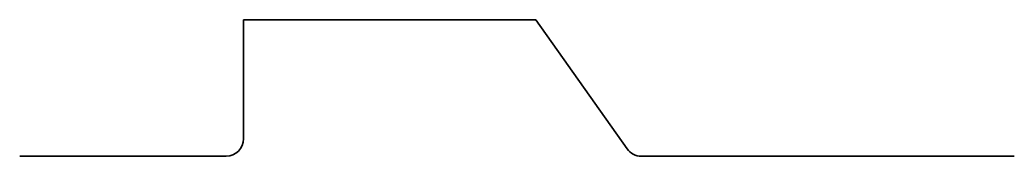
# Model space of a CAD drawing. Header units: millimetres. Extents: x -40 to 0, y 0 to 5.5.
import ezdxf

# ---------------------------------------------------------------- set-up
doc = ezdxf.new("R2010")
doc.units = ezdxf.units.MM
doc.layers.add('粗实线层', color=7, linetype='Continuous', lineweight=35)

msp = doc.modelspace()

# ---------------------------------------------------------------- linework, layer by layer
at = {"layer": '粗实线层', "color": 1}
for p, q in [((-31, 5.5), (-31, 0.7)), ((-19.238, 5.5), (-31, 5.5)), ((-15.572, 0.297), (-19.238, 5.5)), ((-31.7, 0), (-40, 0)), ((0, 0), (-15, 0))]:
    msp.add_line(p, q, dxfattribs=at)
for centre, start, end in [((-31.7, 0.7), 270, 360), ((-15, 0.7), 215.166, 270)]:
    msp.add_arc(centre, 0.7, start, end, dxfattribs=at)

doc.saveas('drawing.dxf')
